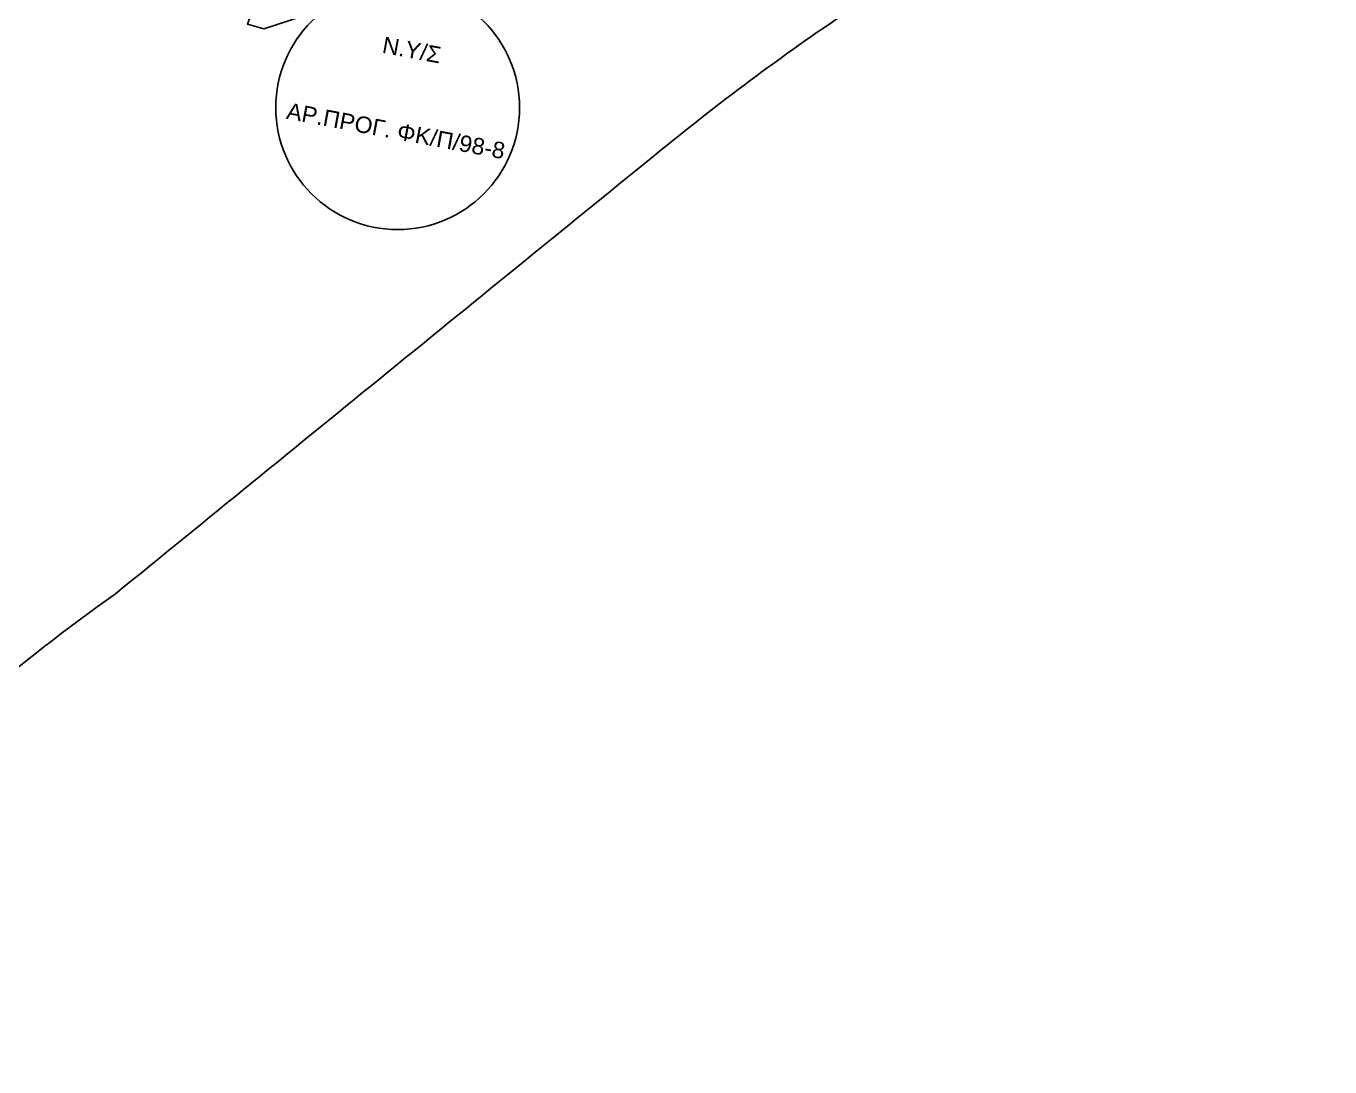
# Model space of a CAD drawing. Header units: millimetres. Extents: x 898 to 3196, y 765 to 1779.
# Drawn here: x 1822.1 to 2020, y 1346.6 to 1504.5 of the extents above; entities that cross this region are included whole.
import ezdxf

# ---------------------------------------------------------------- set-up
doc = ezdxf.new("R2010")
doc.units = ezdxf.units.MM
for name, color, linetype in [('Επιγραφές - Σχήματα', 7, 'Continuous'), ('Συνδέσεις', 7, 'Continuous'), ('Υπόβαθρο ΔΕΗ', 7, 'Continuous')]:
    doc.layers.add(name, color=color, linetype=linetype)
doc.styles.get("Standard").update_dxf_attribs({"font": 'arial.ttf'})

msp = doc.modelspace()

# ---------------------------------------------------------------- linework, layer by layer
at = {"layer": 'Συνδέσεις'}
msp.add_circle((1878.51, 1492.17), 18.5, dxfattribs=at)
at = {"layer": 'Υπόβαθρο ΔΕΗ'}
msp.add_lwpolyline([(1932.3, 1713.21), (1974.43, 1686.84), (1960.47, 1657.55), (1935.89, 1606.63), (1907.18, 1547.46), (1891.26, 1514.9), (1858.19, 1504.1), (1855.73, 1504.81), (1870.91, 1546.08), (1890.64, 1599.78), (1900.03, 1625.74), (1919.91, 1679.33), (1932.3, 1713.21)], dxfattribs=at)
msp.add_lwpolyline([(1094.44, 774.18, -0.044755), (1147.01, 794.04, -0.036394), (1210.25, 806.88, 0.059264), (1278.81, 824.09, 0.111083), (1334.25, 861.3, 0.021842), (1370.02, 901.15, -0.004879), (1428.44, 969.26, -0.007422), (1518.45, 1076.73, 0.003751), (1601.05, 1172.12, -0.005971), (1670.71, 1249.68, -0.005621), (1794.27, 1383.29, -0.043389), (1835.66, 1418.39, -0.000323), (1918.52, 1485.75, -0.024478), (1947.88, 1507.44, -0.068706), (1987.24, 1525.03, -0.01154), (2081.97, 1552, -0.010636)], format="xyb", dxfattribs=at)

# ---------------------------------------------------------------- texts
at = {"layer": 'Επιγραφές - Σχήματα', "insert": (1803.16, 1516.65), "char_height": 2.5, "width": 157.7424, "attachment_point": 1, "rotation": 349.43}
msp.add_mtext('\\pi74.597,t82.097;Ν.Υ/Σ\\P\\pi78.871,t86.371;\\P\\P\\pi62.133,t69.633;ΑΡ.ΠΡΟΓ. ΦΚ/Π/98-8', dxfattribs=at)

doc.saveas('drawing.dxf')
